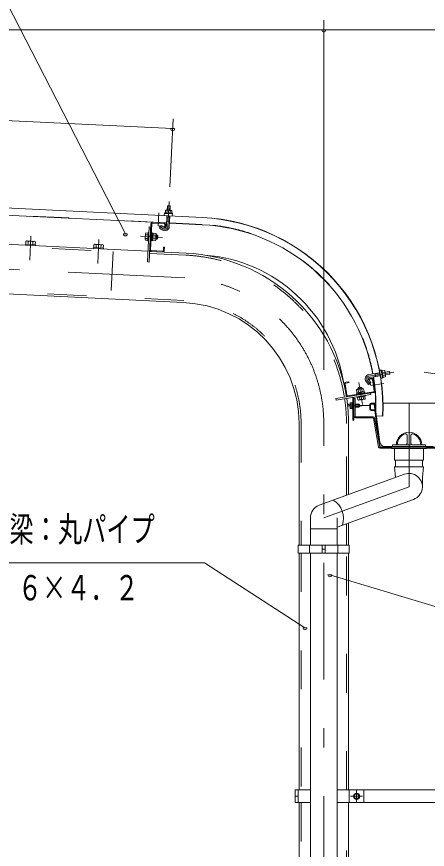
# Model space of a CAD drawing. Units: millimetres, scale not verified. Extents: x -35377 to 35394, y -16800 to 16800.
# Drawn here: x 19125 to 22498, y 6356 to 13201 of the extents above; entities that cross this region are included whole.
import ezdxf
from ezdxf.enums import TextEntityAlignment as Align

# ---------------------------------------------------------------- set-up
doc = ezdxf.new("R2010")
doc.units = ezdxf.units.MM
doc.header["$LTSCALE"] = 80
doc.linetypes.add('USER2', pattern=[10, 4, -6])
doc.linetypes.add('USER3', pattern=[24, 12, -5, 2, -5])
for name, color, linetype, lineweight in [('0-6_2-02BOLD', 7, 'Continuous', 18), ('0-7_2-12HIDDEN', 3, 'USER2', 18), ('0-8_2-22CENTER', 3, 'USER3', 18), ('0-9_2-42THIN', 4, 'Continuous', 18), ('0-A_2-52DIM', 3, 'Continuous', 18)]:
    doc.layers.add(name, color=color, linetype=linetype, lineweight=lineweight)
doc.styles.add('ＭＳ ゴシック', font='')
doc.styles.get('ＭＳ ゴシック').set_extended_font_data('MS Gothic')

msp = doc.modelspace()

# ---------------------------------------------------------------- linework, layer by layer
at = {"layer": '0-6_2-02BOLD'}
for p, q in [((20650.84, 11549.19), (12608.5, 11942.53)), ((12608.6, 11944.53), (20650.93, 11551.19)), ((17184.19, 11660.68), (20356.4, 11505.53)), ((20359.45, 11587.88), (20360.45, 11608.34)), ((20386.39, 11607.07), (20385.39, 11586.61)), ((20335.32, 11500.15), (20241.04, 11504.76)), ((20354.93, 11475.31), (20359.24, 11563.46)), ((20357.13, 11520.38), (20381.1, 11519.2)), ((20383.21, 11562.29), (20378.9, 11474.14)), ((20380.38, 11504.35), (20648, 11491.27)), ((20212.54, 11184.17), (20227.94, 11498.99)), ((20234.33, 11498.69), (20223.85, 11284.54)), ((20325.75, 11446.83), (20299.54, 11463.73)), ((20204.05, 11272.69), (17020.65, 11428.38)), ((20202.79, 11377.87), (20183.61, 11378.81)), ((20185.08, 11408.8), (20204.26, 11407.86)), ((20235.09, 11383.31), (20243.48, 11390.91)), ((20243.87, 11398.9), (20235.48, 11391.3)), ((20265.93, 11374.79), (20242.75, 11375.92)), ((20244.22, 11405.9), (20267.4, 11404.77)), ((19219.98, 11353.26), (19218.79, 11328.9)), ((19258, 11326.99), (19259.19, 11351.34)), ((19280.34, 11325.89), (19279.96, 11317.9)), ((19778.12, 11301.55), (19779.32, 11325.9)), ((19818.52, 11323.98), (19817.33, 11299.63)), ((19838.13, 11323.02), (19836.94, 11298.67)), ((19839.67, 11298.54), (19839.28, 11290.55)), ((20233.83, 11357.34), (20227.43, 11357.64)), ((20216.84, 11272.07), (20516.47, 11257.4)), ((20229.94, 11277.84), (20324.22, 11273.23)), ((22107.44, 10272.62), (22017.25, 10258.34)), ((22148.59, 10280.14), (22128.35, 10276.93)), ((22185.55, 10285), (22189.29, 10261.29)), ((21995.83, 10202.56), (22015.46, 10178.31)), ((22013.63, 10218.88), (22040.49, 10223.14)), ((22021, 10234.64), (22111.57, 10248.98)), ((22062.57, 10124.58), (22047.8, 10217.82)), ((22054.13, 10218.82), (22068.9, 10125.58)), ((22069.17, 10266.55), (22072.93, 10242.85)), ((22132.42, 10251.28), (22152.65, 10254.48)), ((21831.85, 10088.03), (21817.08, 10181.28)), ((21823.41, 10182.28), (21838.17, 10089.04)), ((21934.29, 10112.37), (21930.67, 10135.3)), ((21952.74, 10155.79), (21959.61, 10150.8)), ((21960.32, 10140), (21963.95, 10117.07)), ((21845.49, 10083.72), (22057.26, 10117.26)), ((21895.93, 9883.07), (21895.93, 10072.27)), ((21895.93, 10063.07), (21905.13, 10063.07)), ((21905.13, 10063.07), (21905.13, 9914.27)), ((21943.57, 10053.89), (21940.55, 10072.86)), ((21942.47, 10105.56), (21949.12, 10114.72)), ((21957.03, 10115.97), (21950.38, 10106.81)), ((21970.21, 10077.55), (21973.21, 10058.58)), ((22033.39, 10094.04), (22031.4, 10106.68)), ((21866.36, 10014.62), (21880.33, 10014.62)), ((21905.13, 10015.07), (21936.33, 10015.07)), ((21940.34, 10004.97), (22027.62, 10005.73)), ((22025.93, 10013.07), (22025.93, 9973.07)), ((22031.93, 9973.07), (22031.93, 10013.07)), ((22074.43, 10023.07), (22035.93, 10023.07)), ((22035.93, 10017.07), (22057.18, 10017.07)), ((22061.14, 10013.6), (22066.49, 9973.6)), ((22108.56, 9703.78), (22067.09, 10014.39)), ((22134.44, 10023.07), (22561.42, 10023.07)), ((21880.33, 9991.52), (21866.36, 9991.52)), ((22062.52, 9969.07), (22035.93, 9969.07)), ((22035.93, 9963.07), (22064.39, 9963.07)), ((22068.35, 9959.6), (22105.62, 9680.43)), ((21907.14, 9912.27), (22054.6, 9912.27)), ((22054.6, 9903.07), (21907.14, 9903.07)), ((22056.57, 9901.42), (22098.58, 9663.13)), ((22107.64, 9664.72), (22065.63, 9903.01)), ((22132.07, 9916.89), (22072.14, 9919.82)), ((21444.73, 8855.89), (21444.73, 9855.89)), ((21851.13, 9855.89), (21851.13, 9272.86)), ((22331.94, 9760.27), (22331.94, 9693.07)), ((22363.94, 9693.07), (22363.94, 9760.27)), ((22109.61, 9663.07), (22586.26, 9663.07)), ((22203.94, 9653.87), (22109.61, 9653.87)), ((22148.2, 9669.07), (22547.67, 9669.07)), ((22483.93, 9669.07), (22483.93, 9681.07)), ((22491.94, 9662.27), (22491.94, 9650.27)), ((22586.26, 9653.87), (22491.94, 9653.87)), ((22237.92, 9554.26), (22237.92, 9501.67)), ((22457.93, 9501.67), (22457.93, 9554.26)), ((22237.93, 9413.68), (22229.92, 9501.67)), ((22310.31, 9440.02), (21610.31, 9185.2)), ((21757.92, 9004.86), (22385.57, 9233.29)), ((21537.92, 9081.84), (21537.92, 8855.89)), ((21757.92, 8855.89), (21757.92, 9081.84)), ((21851.13, 9038.79), (21851.13, 8855.89)), ((21757.92, 8992.05), (21537.9, 8992.05)), ((21531.52, 8855.89), (21531.52, 8791.89)), ((21635.73, 8855.89), (21635.73, 8791.89)), ((21660.13, 8791.89), (21660.13, 8855.89)), ((21764.3, 8791.89), (21764.3, 8855.89)), ((21444.73, 6843.89), (21444.73, 8791.89)), ((21537.92, 8791.89), (21537.92, 2826.27)), ((21660.13, 8823.89), (21635.73, 8823.89)), ((21757.96, 2826.27), (21757.96, 8791.89)), ((21851.13, 8791.89), (21851.13, 6843.89)), ((21438.32, 6791.9), (21413.92, 6791.9)), ((21438.32, 6739.89), (21438.32, 6843.89)), ((21857.52, 6843.89), (21857.52, 6739.89)), ((21977.53, 6739.89), (21977.53, 6843.89)), ((21444.73, 3443.41), (21444.73, 6739.89)), ((21851.13, 6739.89), (21851.13, 2826.28))]:
    msp.add_line(p, q, dxfattribs=at)
for points in [[(20361.53, 11610.3), (20363.26, 11645.51), (20387.22, 11644.34), (20385.51, 11609.13)], [(20363.26, 11645.51), (20365.35, 11647.41), (20385.32, 11646.44), (20387.22, 11644.34)], [(13824.48, 11584.69), (13952.36, 11171.56), (20496.62, 10851.5)], [(20398.36, 11585.97), (20399.36, 11606.44), (20395.99, 11608.61), (20351.04, 11610.82), (20347.47, 11608.97), (20346.46, 11588.51)], [(20226.61, 11471.82), (20213.81, 11472.45), (20199.75, 11184.8), (20212.54, 11184.17)], [(20299.54, 11463.73), (20312.54, 11483.9), (20338.75, 11467.01)], [(20347.79, 11493.13), (20346.47, 11465.96), (20340.07, 11466.28), (20341.4, 11493.44)], [(20204.99, 11422.86), (20185.8, 11423.79), (20182.78, 11419.11), (20180.32, 11368.77), (20182.86, 11363.82), (20202.06, 11362.87)], [(20208.26, 11358.58), (20201.85, 11358.9), (20205.18, 11426.83), (20211.57, 11426.51)], [(20233.83, 11357.34), (20237.15, 11425.26), (20230.76, 11425.57)], [(20237.01, 11422.46), (20245, 11422.07), (20241.96, 11359.75), (20233.96, 11360.14)], [(20244.95, 11420.9), (20268.14, 11419.76), (20270.68, 11414.81), (20268.22, 11364.47), (20265.19, 11359.78), (20242.01, 11360.92)], [(20270.23, 11405.62), (20278.22, 11405.23), (20276.66, 11373.27), (20268.66, 11373.66)], [(20276.66, 11373.27), (20282.94, 11378.97), (20283.93, 11398.95), (20278.22, 11405.23)], [(19280.34, 11325.89), (19196.45, 11329.99), (19196.06, 11322)], [(19199.18, 11329.86), (19200.38, 11354.21), (19206.8, 11357.52), (19272.72, 11354.3), (19278.8, 11350.38), (19277.61, 11326.02)], [(19839.67, 11298.54), (19755.78, 11302.64), (19755.38, 11294.65)], [(19758.51, 11302.51), (19759.71, 11326.86), (19766.12, 11330.17), (19832.05, 11326.95), (19838.13, 11323.02)], [(20330.93, 11279.3), (20332.25, 11306.46), (20338.65, 11306.16), (20337.32, 11278.99)], [(22126.32, 10289.77), (22146.56, 10292.97), (22149.08, 10289.84), (22156.14, 10245.41), (22154.68, 10241.65), (22134.45, 10238.44)], [(22154.49, 10255.77), (22189.29, 10261.29), (22190.96, 10263.58), (22187.85, 10283.33), (22185.55, 10285), (22150.73, 10279.49)], [(21827.72, 10195.92), (21854.58, 10200.17), (21855.58, 10193.85), (21828.73, 10189.6)], [(22039.48, 10229.46), (22012.62, 10225.21), (22013.63, 10218.88)], [(22015.46, 10178.31), (22034.12, 10193.42), (22014.49, 10217.66)], [(21978.77, 10119.42), (21975.15, 10142.35), (21969.94, 10144.34), (21920.16, 10136.45), (21915.83, 10132.95), (21919.47, 10110.03)], [(21952.74, 10155.79), (21932.98, 10152.65), (21928, 10145.79)], [(21929.26, 10137.9), (21928, 10145.79), (21959.61, 10150.8), (21960.86, 10142.9)], [(22058.26, 10110.94), (21746.93, 10061.63), (21748.94, 10048.99), (22033.39, 10094.04)], [(21886.73, 10070.81), (21886.73, 9883.07), (21895.93, 9883.07)], [(21984.96, 10105.81), (21983.96, 10112.13), (21916.79, 10101.5), (21917.79, 10095.17)], [(21919.56, 10101.93), (21918.31, 10109.83), (21979.94, 10119.6), (21981.19, 10111.69)], [(21987.97, 10086.85), (21988.97, 10080.53), (21921.8, 10069.88), (21920.79, 10076.21)], [(21925.73, 10070.51), (21928.74, 10051.54), (21933.94, 10049.54), (21983.71, 10057.42), (21988.04, 10060.93), (21985.03, 10079.91)], [(21880.33, 10026.17), (21866.36, 10026.17), (21864.34, 10022.67), (21864.34, 9983.47), (21866.36, 9979.98), (21880.33, 9979.98)], [(21886.73, 9978.07), (21880.33, 9978.07), (21880.33, 10028.07), (21886.73, 10028.07)], [(21936.33, 10015.07), (21936.33, 9991.07), (21905.13, 9991.07)], [(21936.33, 9991.07), (21940.34, 9995.07), (21940.34, 10011.07), (21936.33, 10015.07)], [(22491.94, 9650.27), (22203.94, 9650.27), (22203.94, 9662.27)], [(22211.94, 9669.07), (22211.94, 9681.07), (22483.94, 9681.07), (22483.94, 9669.07)], [(22467.94, 9650.27), (22467.94, 9554.26), (22227.94, 9554.26), (22227.94, 9650.27)], [(22229.92, 9501.67), (22465.93, 9501.67), (22457.93, 9413.72), (22457.93, 9336.66)], [(21537.92, 6843.89), (21413.92, 6843.89), (21413.92, 6739.89), (21537.92, 6739.89)], [(21757.96, 6843.89), (23281.93, 6843.89), (23281.93, 6739.89), (21757.96, 6739.89)]]:
    msp.add_lwpolyline(points, dxfattribs=at)
for points in [[(20404.06, 11579.28), (20404.38, 11585.67), (20340.46, 11588.81), (20340.14, 11582.42)], [(22135.39, 10232.5), (22129.08, 10231.5), (22119.05, 10294.71), (22125.37, 10295.71)], [(21438.33, 8791.89), (21438.33, 8855.89), (21857.52, 8855.89), (21857.52, 8791.89)], [(21897.03, 6780.35), (21917.02, 6768.8), (21937.04, 6780.35), (21937.04, 6803.43), (21917.02, 6814.99), (21897.03, 6803.43)]]:
    msp.add_lwpolyline(points, close=True, dxfattribs=at)
for radius in [25, 19.6]:
    msp.add_circle((21917.02, 6791.9), radius, dxfattribs=at)
for centre, radius, start, end in [((20343.75, 11574.23), 8, 87.19978, 267.19978), ((20353.49, 11599.19), 11.5, 52.81572, 112.81572), ((20371.41, 11566.78), 42.99, 69.61201, 104.78793), ((20392.42, 11597.28), 11.5, 61.58423, 121.58423), ((20399.69, 11571.49), 8, 267.20061, 87.20059), ((20240.72, 11498.37), 12.8, 87.19728, 177.19728), ((20240.72, 11498.37), 6.4, 87.19728, 177.19728), ((20335.01, 11493.76), 12.8, 357.20143, 87.2012), ((20574.73, 9993.06), 1558, 357.19991, 87.20001), ((20574.73, 9993.06), 1560, 357.19991, 87.2), ((20344.44, 11475.83), 34.5, 237.19998, 357.19998), ((20335.01, 11493.76), 6.4, 357.2092, 87.2012), ((20344.44, 11475.83), 10.5, 237.19998, 357.19998), ((20574.73, 9993.06), 1500, 10.38887, 87.20001), ((20191.94, 11370.89), 11.51, 136.47221, 177.19904), ((20223.33, 11391.9), 41.84, 156.17363, 198.22444), ((20194.14, 11415.87), 11.51, 177.19904, 217.92586), ((20227.66, 11391.68), 41.84, 336.17365, 18.22444), ((20256.86, 11367.71), 11.51, 357.19905, 37.92586), ((20259.06, 11412.7), 11.51, 316.47221, 357.19904), ((19209.62, 11342.23), 15.13, 46.76883, 87.19998), ((19237.08, 11300.86), 55.12, 66.33568, 108.06429), ((19268.43, 11339.35), 15.14, 87.19998, 127.6283), ((19768.95, 11314.87), 15.13, 46.76883, 87.19998), ((19796.4, 11273.5), 55.12, 66.33568, 108.06429), ((19827.76, 11311.99), 15.14, 87.19998, 127.6283), ((20230.24, 11284.22), 12.8, 177.19728, 267.18843), ((20230.24, 11284.22), 6.4, 177.19728, 267.18843), ((20324.53, 11279.61), 12.8, 267.19951, 357.20206), ((20324.53, 11279.61), 6.4, 267.19951, 357.20918), ((20447.93, 9855.89), 1403.2, 8.99988, 87.19992), ((20574.73, 9993.06), 1252, 8.8508, 85.64871), ((20447.93, 9855.89), 996.8, 0, 87.19992), ((22113.07, 10289.72), 6.69, 8.99693, 188.99693), ((22138.21, 10285.07), 11.5, 334.61195, 34.61194), ((22110.14, 10260.9), 42.99, 351.41122, 26.58713), ((22022.64, 10224.26), 34.5, 98.99751, 218.99992), ((22022.64, 10224.26), 10.5, 98.99451, 218.99451), ((22041.49, 10216.82), 12.8, 9.0014, 99.00119), ((22041.49, 10216.82), 6.4, 9.00261, 98.99463), ((20574.73, 9993.06), 1500, 357.19992, 9.47205), ((22122.27, 10234.48), 6.26, 188.99661, 8.99661), ((22144.3, 10246.58), 11.5, 343.38046, 43.38045), ((21829.72, 10183.28), 12.8, 99.00055, 189.0031), ((21829.72, 10183.28), 6.4, 98.99463, 189.0043), ((21924.61, 10125.52), 11.51, 58.27299, 98.9998), ((21951.61, 10099.07), 41.84, 77.97704, 120.02785), ((21969.1, 10132.56), 11.51, 98.9998, 139.72662), ((21844.49, 10090.03), 12.8, 189.01418, 279.00533), ((21844.49, 10090.03), 6.4, 189.01538, 279.00653), ((22056.26, 10123.58), 6.4, 279.00655, 9.00653), ((22056.26, 10123.58), 12.8, 279.00534, 9.00533), ((20447.93, 9855.89), 1403.2, 0, 8.47734), ((21884.79, 10064.49), 60, 223.27379, 250.07101), ((21873.6, 10020.39), 9.27, 180, 218.5314), ((21898.38, 10003.07), 34.04, 160.16864, 199.82909), ((21934.78, 10061.32), 11.51, 278.9998, 319.72662), ((21952.28, 10094.8), 41.84, 257.97704, 300.02785), ((21979.26, 10068.37), 11.51, 238.27298, 278.9998), ((22035.93, 10013.07), 10, 90, 180), ((22035.93, 10013.07), 4, 90, 180), ((22057.18, 10013.07), 10, 7.60199, 90), ((22057.18, 10013.07), 4, 7.60417, 90), ((21873.6, 9985.75), 9.26, 141.45374, 180), ((22035.93, 9973.07), 10, 180, 270), ((22035.93, 9973.07), 4, 180, 270), ((22062.52, 9973.07), 4, 270, 7.60158), ((22064.39, 9959.07), 4, 7.60417, 90), ((21907.14, 9914.27), 11.2, 180, 270), ((21907.14, 9914.27), 2, 180, 270), ((22054.6, 9901.07), 11.2, 10.00008, 90), ((22054.6, 9901.07), 2, 10.00023, 90), ((22347.94, 9681.07), 104, 0, 180), ((22347.94, 9681.07), 96, 109.47116, 180), ((22319.94, 9760.27), 12, 0, 109.47487), ((22375.94, 9760.27), 12, 70.5251, 180), ((22347.94, 9681.07), 96, 0, 70.52881), ((22109.61, 9665.07), 11.2, 189.99995, 270), ((22125.44, 9683.07), 20, 187.60312, 270), ((22109.61, 9665.07), 2, 190.00023, 270), ((22148.2, 9709.07), 40, 187.60284, 270), ((22319.94, 9693.07), 12, 270, 0), ((22375.94, 9693.07), 12, 180, 270), ((22347.94, 9336.66), 110, 289.99896, 110.0006), ((21647.93, 9081.84), 110, 110.00227, 180), ((21632.73, 9076.33), 177.08, 341.60916, 58.39586)]:
    msp.add_arc(centre, radius, start, end, dxfattribs=at)
at = {"layer": '0-7_2-12HIDDEN'}
for p, q in [((20356.5, 11507.52), (17184.29, 11662.67)), ((20380.48, 11506.35), (20648.1, 11493.26)), ((17019.83, 11411.61), (20203.23, 11255.91)), ((19916.37, 11269.94), (19898.16, 10897.59)), ((20216.01, 11255.28), (20515.66, 11240.63)), ((20497.45, 10868.27), (13947.08, 11188.64)), ((21461.53, 9855.89), (21461.53, 8855.89)), ((21834.33, 9266.74), (21834.33, 9855.89)), ((21834.33, 8855.89), (21834.33, 9032.67)), ((21461.53, 8791.89), (21461.53, 6843.89)), ((21834.33, 6843.89), (21834.33, 8791.89)), ((21461.53, 6739.89), (21461.53, 3443.89)), ((21834.33, 2826.28), (21834.33, 6739.89))]:
    msp.add_line(p, q, dxfattribs=at)
for centre, radius, start, end in [((20574.73, 9993.06), 1502, 10.38693, 87.2), ((20447.93, 9855.89), 1386.4, 8.99983, 87.19992), ((20447.93, 9855.89), 1013.6, 0, 87.19992), ((20574.73, 9993.06), 1502, 357.19991, 9.47142), ((20447.93, 9855.89), 1386.4, 0, 8.47098)]:
    msp.add_arc(centre, radius, start, end, dxfattribs=at)
at = {"layer": '0-8_2-22CENTER'}
for p, q in [((20377.03, 11681.52), (20366.91, 11474.73)), ((20292.39, 11588.75), (20287.19, 11482.48)), ((20292.75, 11482.37), (20332.26, 11456.92)), ((20506.55, 11054.46), (13814.54, 11381.75)), ((19241.71, 11395.87), (19232.14, 11200.09)), ((19791.47, 11172.74), (19801.04, 11368.51)), ((20323.38, 11386.99), (20141.6, 11395.9)), ((22223.61, 10278.88), (22019.12, 10246.48)), ((22676.74, 10246.48), (22472.26, 10278.88)), ((22005.16, 10210.11), (22034.73, 10173.58)), ((21965.09, 10013.97), (21936.6, 10193.72)), ((22035.44, 10168.07), (22140.52, 10184.71)), ((21844.34, 10003.07), (21960.33, 10003.07)), ((21647.93, -1848.11), (21647.93, 9855.89)), ((21867.02, 6791.9), (21967.03, 6791.9)), ((21917.02, 6741.89), (21917.02, 6841.88))]:
    msp.add_line(p, q, dxfattribs=at)
msp.add_lwpolyline([(21647.93, 9081.84), (22347.94, 9336.65), (22347.94, 10023.07)], dxfattribs=at)
for centre, radius, start, end in [((20344.44, 11475.83), 22.5, 237.19998, 357.19998), ((20447.93, 9855.89), 1200, 0, 87.19992), ((22022.64, 10224.26), 22.5, 99.0022, 219.0022)]:
    msp.add_arc(centre, radius, start, end, dxfattribs=at)
at = {"layer": '0-9_2-42THIN'}
for p, q in [((20363.54, 11610.21), (20365.35, 11647.41)), ((20385.33, 11646.44), (20383.5, 11609.22)), ((20356.76, 11512.91), (20359.14, 11520.27)), ((20359.14, 11520.27), (20361.24, 11563.36)), ((20268.87, 11377.66), (20280.85, 11377.07)), ((20282.02, 11401.04), (20270.03, 11401.63)), ((22187.84, 10283.33), (22151.04, 10277.5)), ((22154.18, 10257.75), (22190.96, 10263.58)), ((21931.33, 10150.37), (21933.21, 10138.53)), ((21956.9, 10142.27), (21955.03, 10154.12)), ((21939.54, 10011.87), (21905.13, 10011.87)), ((21905.13, 9994.27), (21939.54, 9994.27))]:
    msp.add_line(p, q, dxfattribs=at)
for points in [[(20381.21, 11562.38), (20379.11, 11519.3), (20380.74, 11511.74)], [(22107.8, 10270.66), (22069.49, 10264.59), (22061.8, 10265.39)], [(22065.56, 10241.68), (22072.62, 10244.83), (22111.24, 10250.95)]]:
    msp.add_lwpolyline(points, dxfattribs=at)
at = {"layer": '0-A_2-52DIM'}
for p, q in [((21647.93, 10298.29), (21647.93, 13171.94)), ((12447.93, 13091.94), (32247.93, 13091.94)), ((21663.93, 13091.94), (21631.93, 13091.94)), ((12495.79, 12667.7), (20406.34, 12280.81)), ((20410.25, 12360.71), (20382.9, 11801.37)), ((20422.34, 12280.81), (20390.34, 12280.81)), ((20034.02, 11415.37), (20002.02, 11415.37)), ((21713.99, 8612.72), (21681.99, 8612.72)), ((21509.17, 8177.56), (21477.17, 8177.56))]:
    msp.add_line(p, q, dxfattribs=at)
for points in [[(20018.02, 11415.37), (18427.95, 14511.89), (15467.95, 14511.89)], [(21493.17, 8177.56), (20667.93, 8711.89), (18187.93, 8711.89)], [(27227.96, 7911.88), (24027.95, 7911.88), (21697.99, 8612.72)]]:
    msp.add_lwpolyline(points, dxfattribs=at)
for centre in [(21647.93, 13091.94), (20406.34, 12280.81), (20018.02, 11415.37), (21697.99, 8612.72), (21493.17, 8177.56)]:
    msp.add_arc(centre, 16, 180, 0, dxfattribs=at)

# ---------------------------------------------------------------- texts
at = {"layer": '0-A_2-52DIM', "color": 7, "style": 'ＭＳ ゴシック', "width": 0.7}
for s, p in [('柱・梁：丸パイプ', (18667.93, 8820.32)), ('φ１０１．６×４．２', (18187.93, 8340.31))]:
    msp.add_text(s, height=208.4, dxfattribs=at).set_placement(p, align=Align.BOTTOM_LEFT)

doc.saveas('drawing.dxf')
